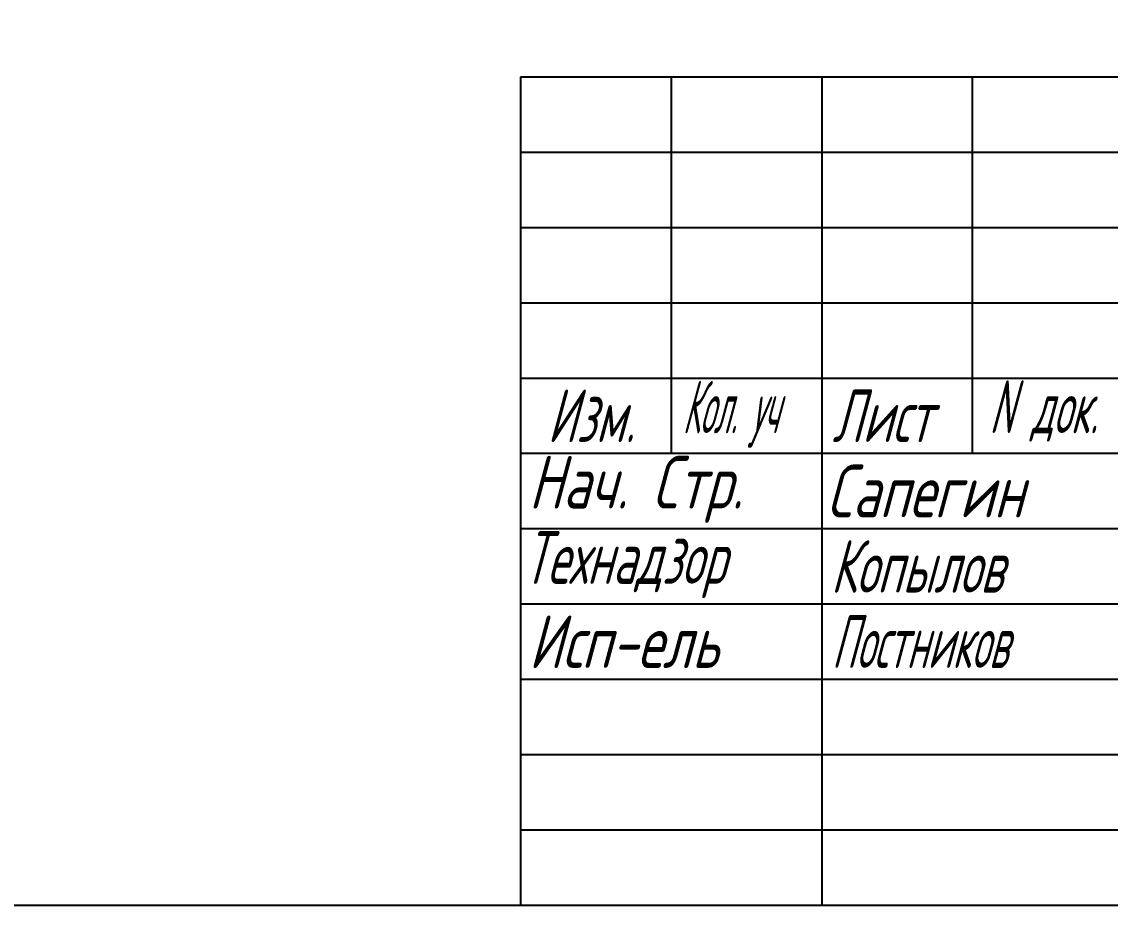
# Model space of a CAD drawing. Header units: millimetres. Extents: x 6735 to 13224, y -12144 to -9633.
# Drawn here: x 12340.1 to 12632.9, y -12144 to -11906.5 of the extents above; entities that cross this region are included whole.
import ezdxf
from ezdxf import colors
from ezdxf.entities.mleader import LeaderData, LeaderLine
from ezdxf.math import Vec2, Vec3

# ---------------------------------------------------------------- set-up
doc = ezdxf.new("R2010")
doc.units = ezdxf.units.MM
doc.layers.add('Линия выноска', color=137, linetype='Continuous', lineweight=25)
doc.layers.add('Рамка толстая', color=7, linetype='Continuous', lineweight=60)
doc.styles.add('Simplex', font='simplex.shx', dxfattribs={"width": 0.7, "oblique": 15})

# ---------------------------------------------------------------- blocks, each defined once
blk = doc.blocks.new('_Oblique')
at = {"color": 0, "lineweight": -2}
blk.add_line((-0.5, -0.5), (0.5, 0.5), dxfattribs=at)

msp = doc.modelspace()

# ---------------------------------------------------------------- linework, layer by layer
at = {"color": 18, "lineweight": -2, "true_color": 0x000000}
for p, q in [((12474.27118, -11921.28272), (13223.52118, -11921.28272)), ((12474.27118, -11921.28272), (12474.27118, -12144.03272)), ((12514.77118, -11921.28272), (12514.77118, -12022.53272)), ((12555.27118, -11921.28272), (12555.27118, -12144.03272)), ((12595.77118, -11921.28272), (12595.77118, -12022.53272)), ((12474.27118, -11941.53272), (12737.52118, -11941.53272)), ((12474.27118, -11961.78272), (12737.52118, -11961.78272)), ((12474.27118, -11982.03272), (12737.52118, -11982.03272)), ((12474.27118, -12002.28272), (12737.52118, -12002.28272)), ((12474.27118, -12022.53272), (13223.52118, -12022.53272)), ((12474.27118, -12042.78272), (12737.52118, -12042.78272)), ((12474.27118, -12063.03272), (12737.52118, -12063.03272)), ((12474.27118, -12083.28272), (12737.52118, -12083.28272)), ((12474.27118, -12103.53272), (12737.52118, -12103.53272)), ((12474.27118, -12123.78272), (12737.52118, -12123.78272)), ((12599.14618, -12144.03272), (13223.52118, -12144.03272))]:
    msp.add_line(p, q, dxfattribs=at)
at = {"layer": 'Рамка толстая', "color": 18, "lineweight": -2, "true_color": 0x000000}
msp.add_line((11890.39618, -12144.03272), (13223.52118, -12144.03272), dxfattribs=at)

# ---------------------------------------------------------------- texts
at = {"color": 18, "lineweight": -2, "true_color": 0x000000, "style": 'Simplex', "oblique": 15}
for s, width, p in [('Кол. уч', 0.4, (12517.82512, -12017.13272)), ('N', 0.5, (12600.3431, -12017.13272)), ('Изм.', 0.6, (12481.47075, -12019.49522)), ('Лист', 0.6, (12558.14556, -12019.49522)), ('док.', 0.5, (12611.61715, -12017.13272)), ('Нач. Стр.', 0.7, (12476.43118, -12037.38272)), ('Сапегин', 0.7, (12556.52686, -12039.74522)), ('Технадзор', 0.6, (12475.08118, -12057.63272)), ('Копылов', 0.6, (12557.70118, -12059.99522)), ('Исп-ель', 0.7, (12476.43118, -12080.24522)), ('Постников', 0.5, (12557.97118, -12080.24522))]:
    msp.add_text(s, height=14.175, dxfattribs=dict(at, width=width)).set_placement(p)

# ---------------------------------------------------------------- leaders
at = {"layer": 'Линия выноска'}
ml = msp.add_multileader_mtext('Standard', dxfattribs=at)
ml.set_content('По стене в лотке 200х100х3000', color=2, style='Simplex')
ml.set_leader_properties()
ml.set_arrow_properties(name='OBLIQUE')
ml.build(insert=Vec2(0, 0))
ml.multileader.update_dxf_attribs({"text_left_attachment_type": 6, "text_right_attachment_type": 6, "dogleg_length": 1, "arrow_head_size": 3.4})
ctx = ml.context
ctx.base_point, ctx.char_height, ctx.arrow_head_size, ctx.landing_gap_size, ctx.plane_origin = Vec3(12280.81203, -11873.92869), 10.2, 3.4, 6.8, Vec3(12293.08933, -11919.8624)
ctx.left_attachment, ctx.right_attachment = 6, 6
notes = []
notes.append((ctx, [(0, (1, 1, 0), (12277.41203, -11873.92869), (1, 0), 3.4, [(0, [(12221.17595, -11827.66476)], 0, [])])]))
ctx.mtext.insert, ctx.mtext.flow_direction = Vec3(12287.61203, -11861.68869), 5
for ctx, leaders in notes:
    for number, flags, end, landing, length, lines in leaders:
        leader = LeaderData()
        leader.index, (leader.has_last_leader_line, leader.has_dogleg_vector, leader.attachment_direction) = number, flags
        leader.last_leader_point, leader.dogleg_vector, leader.dogleg_length = Vec3(end), Vec3(landing), length
        for number, points, colour, breaks in lines:
            line = LeaderLine()
            line.index, line.vertices, line.color, line.breaks = number, Vec3.list(points), colors.encode_raw_color(colour), breaks
            leader.lines.append(line)
        ctx.leaders.append(leader)

doc.saveas('drawing.dxf')
